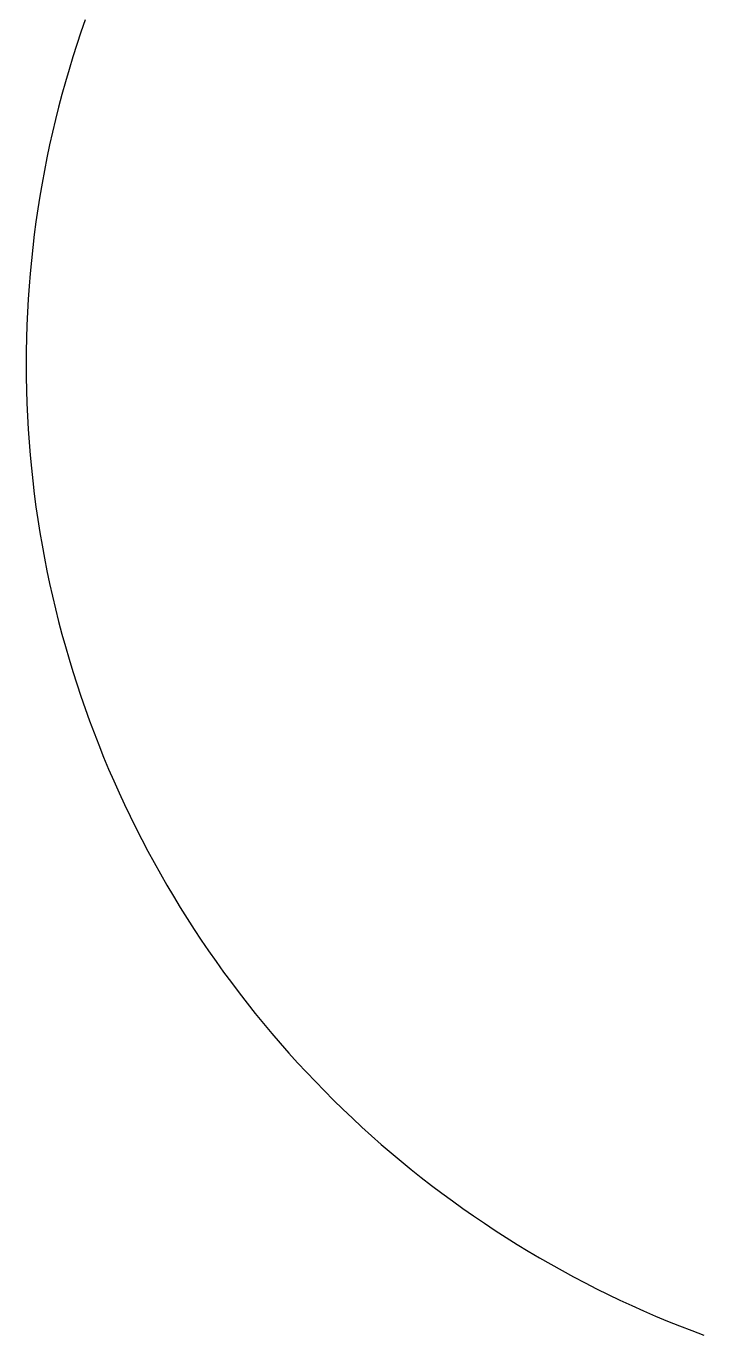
# Model space of a CAD drawing. Header units: metres. Extents: x -136 to 200, y -122 to 130.
# Drawn here: x 100 to 132.8, y 3.2 to 66.3 of the extents above; entities that cross this region are included whole.
import ezdxf

# ---------------------------------------------------------------- set-up
doc = ezdxf.new("R2010")
doc.units = ezdxf.units.M

msp = doc.modelspace()

# ---------------------------------------------------------------- linework, layer by layer
for p, q in [((102.85, 66.641), (102.645, 66.0472)), ((102.645, 66.0472), (102.447, 65.4508)), ((102.447, 65.4508), (102.257, 64.8521)), ((102.257, 64.8521), (102.074, 64.251)), ((102.074, 64.251), (101.899, 63.6476)), ((101.899, 63.6476), (101.731, 63.0421)), ((101.731, 63.0421), (101.571, 62.4345)), ((101.571, 62.4345), (101.418, 61.8249)), ((101.418, 61.8249), (101.274, 61.2135)), ((101.274, 61.2135), (101.137, 60.6003)), ((101.137, 60.6003), (101.007, 59.9855)), ((101.007, 59.9855), (100.886, 59.3691)), ((100.772, 58.7511), (100.666, 58.1319)), ((100.886, 59.3691), (100.772, 58.7511)), ((100.666, 58.1319), (100.567, 57.5113)), ((100.567, 57.5113), (100.477, 56.8895)), ((100.477, 56.8895), (100.394, 56.2666)), ((100.394, 56.2666), (100.319, 55.6428)), ((100.319, 55.6428), (100.252, 55.0181)), ((100.252, 55.0181), (100.193, 54.3925)), ((100.193, 54.3925), (100.142, 53.7663)), ((100.142, 53.7663), (100.099, 53.1395)), ((100.099, 53.1395), (100.063, 52.5122)), ((100.063, 52.5122), (100.036, 51.8845)), ((100.036, 51.8845), (100.016, 51.2565)), ((100.016, 51.2565), (100.004, 50.6283)), ((100.004, 50.6283), (100, 50)), ((100, 50), (100.004, 49.3717)), ((100.004, 49.3717), (100.016, 48.7435)), ((100.016, 48.7435), (100.036, 48.1155)), ((100.036, 48.1155), (100.063, 47.4878)), ((100.063, 47.4878), (100.099, 46.8605)), ((100.099, 46.8605), (100.142, 46.2337)), ((100.142, 46.2337), (100.193, 45.6075)), ((100.193, 45.6075), (100.252, 44.9819)), ((100.252, 44.9819), (100.319, 44.3572)), ((100.319, 44.3572), (100.394, 43.7334)), ((100.394, 43.7334), (100.477, 43.1105)), ((100.477, 43.1105), (100.567, 42.4887)), ((100.567, 42.4887), (100.666, 41.8681)), ((100.666, 41.8681), (100.772, 41.2489)), ((100.772, 41.2489), (100.886, 40.6309)), ((100.886, 40.6309), (101.007, 40.0145)), ((101.007, 40.0145), (101.137, 39.3997)), ((101.137, 39.3997), (101.274, 38.7865)), ((101.274, 38.7865), (101.418, 38.1751)), ((101.418, 38.1751), (101.571, 37.5655)), ((101.571, 37.5655), (101.731, 36.9579)), ((101.731, 36.9579), (101.899, 36.3524)), ((101.899, 36.3524), (102.074, 35.749)), ((102.074, 35.749), (102.257, 35.1479)), ((102.257, 35.1479), (102.447, 34.5492)), ((102.447, 34.5492), (102.645, 33.9528)), ((102.645, 33.9528), (102.85, 33.359)), ((102.85, 33.359), (103.063, 32.7679)), ((103.063, 32.7679), (103.284, 32.1794)), ((103.284, 32.1794), (103.511, 31.5938)), ((103.511, 31.5938), (103.746, 31.011)), ((103.746, 31.011), (103.988, 30.4313)), ((103.988, 30.4313), (104.238, 29.8547)), ((104.238, 29.8547), (104.495, 29.2812)), ((104.495, 29.2812), (104.759, 28.711)), ((104.759, 28.711), (105.03, 28.1442)), ((105.03, 28.1442), (105.308, 27.5808)), ((105.308, 27.5808), (105.593, 27.021)), ((105.593, 27.021), (105.885, 26.4648)), ((105.885, 26.4648), (106.185, 25.9123)), ((106.185, 25.9123), (106.491, 25.3636)), ((106.491, 25.3636), (106.804, 24.8188)), ((106.804, 24.8188), (107.124, 24.278)), ((107.124, 24.278), (107.45, 23.7413)), ((107.45, 23.7413), (107.784, 23.2087)), ((107.784, 23.2087), (108.124, 22.6803)), ((108.124, 22.6803), (108.47, 22.1562)), ((108.47, 22.1562), (108.823, 21.6366)), ((108.823, 21.6366), (109.183, 21.1214)), ((109.183, 21.1214), (109.549, 20.6107)), ((109.549, 20.6107), (109.922, 20.1048)), ((109.922, 20.1048), (110.3, 19.6035)), ((110.3, 19.6035), (110.686, 19.107)), ((110.686, 19.107), (111.077, 18.6154)), ((111.077, 18.6154), (111.474, 18.1288)), ((111.474, 18.1288), (111.878, 17.6472)), ((111.878, 17.6472), (112.287, 17.1707)), ((112.287, 17.1707), (112.703, 16.6994)), ((112.703, 16.6994), (113.124, 16.2334)), ((113.124, 16.2334), (113.552, 15.7727)), ((113.552, 15.7727), (113.985, 15.3173)), ((113.985, 15.3173), (114.423, 14.8675)), ((114.423, 14.8675), (114.868, 14.4232)), ((114.868, 14.4232), (115.317, 13.9846)), ((115.317, 13.9846), (115.773, 13.5516)), ((115.773, 13.5516), (116.233, 13.1244)), ((116.233, 13.1244), (116.699, 12.703)), ((116.699, 12.703), (117.171, 12.2874)), ((117.171, 12.2874), (117.647, 11.8779)), ((117.647, 11.8779), (118.129, 11.4743)), ((118.129, 11.4743), (118.615, 11.0769)), ((118.615, 11.0769), (119.107, 10.6856)), ((119.107, 10.6856), (119.604, 10.3005)), ((119.604, 10.3005), (120.105, 9.92166)), ((120.105, 9.92166), (120.611, 9.54916)), ((120.611, 9.54916), (121.121, 9.18304)), ((121.121, 9.18304), (121.637, 8.82338)), ((121.637, 8.82338), (122.156, 8.47021)), ((122.156, 8.47021), (122.68, 8.12361)), ((122.68, 8.12361), (123.209, 7.78362)), ((123.209, 7.78362), (123.741, 7.45029)), ((123.741, 7.45029), (124.278, 7.12367)), ((124.278, 7.12367), (124.819, 6.80383)), ((124.819, 6.80383), (125.364, 6.49081)), ((125.364, 6.49081), (125.912, 6.18468)), ((125.912, 6.18468), (126.465, 5.88545)), ((126.465, 5.88545), (127.021, 5.59319)), ((127.021, 5.59319), (127.581, 5.30794)), ((127.581, 5.30794), (128.144, 5.02974)), ((128.144, 5.02974), (128.711, 4.75865)), ((128.711, 4.75865), (129.281, 4.49471)), ((129.281, 4.49471), (129.855, 4.23795)), ((129.855, 4.23795), (130.431, 3.98842)), ((130.431, 3.98842), (131.011, 3.74615)), ((131.011, 3.74615), (131.594, 3.51118)), ((131.594, 3.51118), (132.179, 3.28355)), ((132.179, 3.28355), (132.768, 3.06331))]:
    msp.add_line(p, q)

doc.saveas('drawing.dxf')
